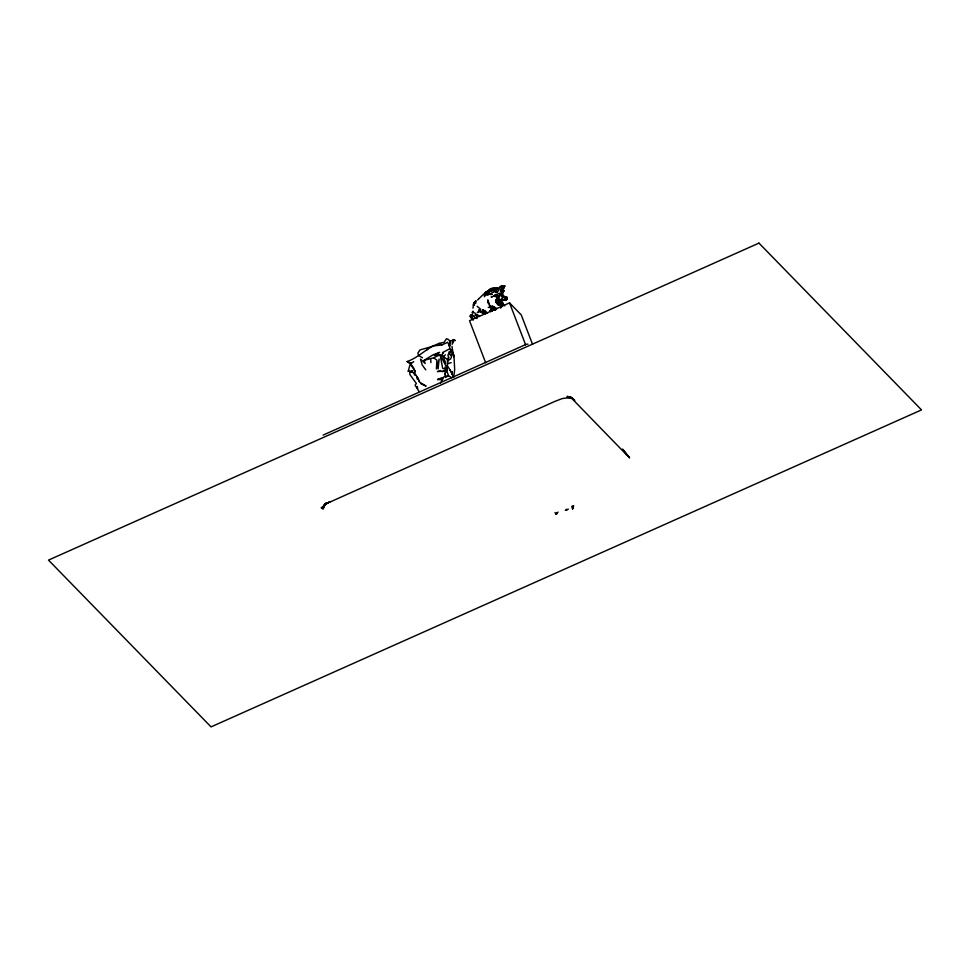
<?xml version="1.0" encoding="UTF-8"?>
<svg xmlns="http://www.w3.org/2000/svg" width="970" height="970" viewBox="0 0 970 970"><rect width="100%" height="100%" fill="white"/><g stroke="black" fill="none" stroke-linecap="round" stroke-linejoin="round"><path stroke-width="1.45" d="M495.949 301.161L496.943 297.851M480.708 311.455L479.665 311.734L482.72 311.576L485.63 313.892M500.071 293.328L500.047 294.868L502.411 292.31M475.821 303.258L475.7 301.415C474.403 301.427 472.536 304.835 473.918 305.053L473.214 305.017M502.86 303.477L502.763 305.441L502.169 302.713L499.611 303.61C502.23 303.962 500.629 301.815 502.593 302.676L502.86 303.477L502.169 302.713L501.587 303.84M496.131 292.479L497.586 291.727C499.211 289.315 500.932 284.513 504.812 286.017L500.508 290.406M452.032 374.347L452.238 371.498L451.899 374.299M490.735 311.77L489.729 310.873L492.129 308.46L495.221 309.491L494.785 310.206M478.186 312.473L479.968 310.533L477.288 312.546M472.984 308.157L473.421 305.344M500.096 294.359L502.411 294.589L502.508 295.814L502.751 293.813L501.829 293.049L500.096 294.359L501.417 294.844L502.751 293.813M451.874 377.876L448.467 375.693L447.134 371.692L447.206 365.387L451.026 371.801M501.866 305.974L500.605 308.096M495.961 299.851L497.004 303.634L495.997 302.216L497.355 299.803M497.004 303.634L496.446 301.791L497.925 298.02M506.352 296.735L507.104 299.39L502.715 300.373M438.088 368.939L439.155 359.07L436.403 368.939L436.888 360.222L433.699 357.784L424.132 360.331L425.175 363.507L420.495 359.094L422.229 365.023L425.769 369.861M503.612 291.388L503.806 290.418L502.399 289.848L503.612 291.388L502.909 292.079M449.898 345.744L450.456 341.028L454.287 339.718L455.221 340.628L453.232 339.621L452.093 344.362M502.399 295.717L502.411 294.589M499.586 294.055C499.78 291.618 499.756 295.11 498.847 293.51L494.263 295.498M448.673 360.488L442.235 355.626L442.672 352.522L449.583 348.861M453.984 375.002L454.675 369.703L453.924 354.668M447.17 365.945L448.637 357.19L447.885 355.105L450.759 350.885L448.94 345.381L450.456 341.028M484.588 293.267L491.002 288.551L497.537 287.92L494.3 289.06L493.827 288.223L494.3 289.06L496.895 287.714M501.066 307.041L501.551 305.586L500.653 305.235L501.429 306.423L502.23 305.914L501.563 305.004L498.289 304.798L501.72 304.301L500.374 303.367M486.479 313.116L483.133 313.237L479.968 310.533M493.548 296.25L495.258 295.28L498.459 295.923M475.591 301.027L475.991 300.615M572.348 506.595L572.591 508.935L573.052 506.134L572.591 508.935M500.932 299.56L500.156 301.415L497.78 299.863M440.586 370.528L437.446 371.607L444.296 371.025L446.054 369.449L446.515 367.048L440.089 354.753L434.293 355.469L439.628 352.353L432.947 354.874L424.132 360.331M485.23 294.528L485.073 292.94L485.982 292.297L484.248 295.389M501.078 290.212L501.211 289.484M504.812 299.33L500.071 301.197L499.926 301.888L501.017 301.476L500.738 302.749M450.759 350.885C451.014 353.626 452.772 359.47 448.892 359.773M500.241 300.494L499.586 299.633M501.09 290.115L502.618 287.617M445.751 377.5L444.878 373.935L446.928 368.964L446.746 366.272M501.466 298.53L503.636 296.917L504.497 297.523M499.235 300.894L499.914 300.154M417.209 379.052L416.409 375.523L413.984 373.486L415.196 373.074L408.237 371.231L409.74 365.569L411.001 364.417L407.121 361.531C420.349 357.033 429.698 344.301 443.945 342.422L446.503 338.724L448.589 339.536L450.589 342.458M497.44 296.687L497.258 295.474M324.817 505.249L321.349 507.892L324.817 505.249L325.314 503.466L322.986 509.08L325.059 504.364L322.185 508.559L325.896 502.993M492.178 308.314L495.573 310.085L489.801 307.623M474.354 304.628L475.7 301.415M427.297 349.733L427.928 347.684L433.153 345.987L442.041 344.908L447.606 342.277L449.85 346.217M473.578 304.495L474.16 305.21M488.662 303.525L487.74 299.9L490.226 306.969L494.773 307.684M496.725 295.777L496.119 295.268M447.231 361.095L448.637 357.19M487.146 295.013L488.698 294.492L487.037 294.286M502.084 288.951L503.357 288.745L504.812 286.017M558.053 512.099L555.883 513.991L557.035 512.803M440.61 383.065L444.03 376.663L448.467 375.693M498.156 297.766L498.653 296.541M444.878 373.935L446.928 368.964L446.054 369.449L442.659 368.333L440.089 354.753L433.699 357.784M475.918 317.845L476.416 316.656L477.01 318.621M484.406 312.886L485.194 312.595L483.133 313.237L483.969 312L484.818 312.195M487.643 294.456L486.794 294.468L487.231 293.437L484.309 296.723M506.231 300.009L506.91 297.669L506.134 297.329M452.711 343.271L454.287 339.718L452.444 341.088M491.826 309.127L491.984 307.745L491.196 307.357M491.353 291.121L495.379 288.563L491.099 290.697L486.794 294.468M496.494 299.718L497.537 296.323M479.907 311.224L480.635 310.764L480.708 311.746M499.974 300.651L500.302 300.13M501.526 293.655L501.829 293.049L500.726 293.91L501.829 293.049M573.707 505.806L572.967 507.528M502.702 285.75L504.412 286.768L503.357 288.745L502.424 287.908L503.539 288.017M498.434 304.083L498.01 303.331L499.889 301.221L498.665 299.451M491.426 309.745L491.802 307.914M502.06 306.556L501.551 305.586M500.859 302.24L501.357 300.785L500.071 301.197M488.165 294.553L488.553 293.413M498.374 303.173L499.453 302.07M473.19 320.161L469.747 316.075L471.384 314.947C472.244 313.94 474.585 317.651 472.572 315.383L471.323 315.517L473.251 319.372M492.772 307.575L492.554 308.921L491.863 308.666M500.265 287.314L500.823 286.405L503.818 285.713M503.806 290.418L501.745 292.067L503.709 291.17M472.669 313.274L472.063 312.582L472.948 311.176L473.19 311.794M496.058 295.426L495.076 295.377M499.95 287.654L500.823 286.405L503.2 286.101M556.465 514.209L557.18 513.263M501.272 302.434L499.817 304.289M502.763 296.359L504.921 296.711L503.394 296.893M484.127 293.68L478.513 299.015M501.781 299.196L502.86 297.826M497.622 304.725L499.623 305.332M497.925 288.648L493.512 292.079M473.918 303.331L475.154 302.373L474.403 302.737M498.895 297.305L497.27 296.335L497.307 297.972M492.918 290.309L494.312 288.745M477.749 314.498L476.779 315.589L475.021 314.935M487.558 294.383L489.013 292.807L487.486 293.631M501.138 295.583L502.581 295.85M324.368 505.6L327.169 502.763L323.701 505.418L330.042 501.635L326.587 503.551L555.337 401.204L562.394 398.524L570.99 397.542L566.965 397.215L571.779 398.076L567.207 396.318L572.567 398.597L570.008 397.009M501.926 288.175L501.441 288.66L502.424 287.908M477.628 299.997L478.44 299.196M500.823 286.405L490.08 294.237L491.814 294.055M497.101 289.557L493.597 291.97M445.388 354.765L443.096 356.911L445.921 363.289M503.745 295.995C503.115 297.426 499.817 293.74 500.932 295.159M490.165 289.86L491.026 289.06L485.546 292.394M474.5 303.392L474.985 301.779M494.651 309.988L495.221 309.491L491.996 308.193M492.093 288.345L493.997 288.466M506.534 299.584L507.14 298.978M446.564 376.809L448.176 375.451M502.399 289.848L502.957 290.964M495.646 292.576L497.319 291.727M502.351 288.126L501.648 288.684L502.254 288.514M501.357 300.785L499.926 301.888L499.586 300.615M501.429 306.423L501.987 305.999L501.284 306.083M413.075 367.024L415.366 371.74L409.437 362.598L411.389 363.362L413.766 361.604M506.776 296.965L505.564 297.681M501.429 292.018L502.557 291.267L503.284 291.8M499.732 300.603L498.968 300.882M482.684 311.212L481.799 311.794L482.126 312.764M568.335 509.129L565.292 510.293M323.095 435.106L526.104 344.374M501.332 290.43L500.362 290.867M490.226 306.969L488.237 307.454M495.912 292.176L497.586 291.727M470.874 315.153L471.99 314.522M501.914 288.902L502.654 288.526M473.675 304.907L474.366 304.531M473.772 303.186L475.203 302.507M500.944 304.689L502.278 305.029M493.645 296.105L494.979 295.51M532.542 344.314L521.254 314.911L509.529 302.87L469.528 320.718L485.655 362.731M502.399 290.491L500.581 291.279M441.592 379.719L437.555 379.512L442.344 377.572M505.249 297.269L506.898 297.523M500.969 291.788L502.775 291.764M442.138 371.728L445.63 370.613M447.849 363.714L451.147 362.659M478.707 309.915L480.756 309.333L477.143 306.253M471.068 317.748L471.711 317.578M501.247 286.574L502.411 286.283L501.696 286.271M502.872 300.191L506.061 299.56L505.321 299.742M472.426 315.177L471.129 315.371M437.555 379.512L442.393 378.761M491.923 296.784L491.123 296.893L492.336 296.905M427.928 347.684L419.925 349.94L417.864 353.213L418.713 355.638L422.52 357.736M500.896 295.801L502.278 295.632M408.237 371.231L412.808 370.964L409.861 372.043L409.813 374.444L416.324 383.453L415.099 385.211L419.052 391.492M493.694 288.72L489.959 289.266L491.026 289.06L486.297 292.564L486.588 293.352M489.935 294.456L492.117 294.456M505.673 296.771L503.333 296.299M526.989 344.132L527.971 344.168M504.958 298.772L506.376 298.881M495.852 296.262L493.318 295.947M472.972 312.17L475.482 313.431L476.779 315.589L479.544 316.099M489.729 310.873L492.226 311.249M481.375 312.413L485.291 313.286L484.491 312.449M450.189 354.887L451.438 355.178M503.212 304.677L504.727 305.889M496.846 302.313L496.228 300.87M494.288 296.25L495.9 296.735M491.984 305.768L496.07 308.133M491.935 306.508L494.554 307.332M496.482 302.761L496.009 301.888M414.336 374.832L416.409 375.523M472.426 315.553L471.384 314.947M440.089 354.753L442.284 355.517M497.101 303.44L498.083 303.828M407.121 361.531L411.389 363.362M420.883 383.683L426.072 386.133L419.731 382.216L417.476 377.33M438.876 343.307L442.041 344.908M484.988 293.401L484.685 294.88M569.839 396.96L573.415 399.252L571.209 397.591M493.9 309.624L492.129 308.46L492.554 308.921M497.755 296.893L498.556 297.426L498.447 296.238L498.665 297.123M485.121 312.776L485.958 313.443M497.125 296.286L497.695 297.014L497.27 296.335M501.89 295.971L501.417 294.844M555.883 513.991L555.022 512.487M484.77 311.346L482.672 309.709L483.606 310.8M571.112 397.567L574.774 400.501L570.639 397.009M566.286 509.274L566.941 509.99M486.479 312.522L487.558 313.431L484.806 310.4M496.385 295.583L497.428 296.505M495.428 308.763L496.058 309.333M501.308 295.28L502.387 296.808M570.409 396.997L629.615 457.913L622.51 449.098M496.531 301.803L498.01 303.331M501.175 300.397L502.593 302.676M623.055 449.753L629.057 457.209M480.55 311.394L480.114 310.788M442.672 352.522L443.205 353.286M411.001 364.417L412.529 366.575M495.961 308.472L496.494 309.345M449.825 369.582L453.778 377.439M444.842 367.218L446.054 369.449M572.506 508.013L572.045 506.158M417.245 376.954L419.307 381.501M473.918 315.771L475.009 318.378M509.529 302.87L525.655 344.883M499.32 298.675L500.156 301.415M451.814 349.479L453.657 356.778L451.971 346.387M485.279 293.461L485.461 294.225M488.14 302.203L488.431 303.622M499.429 295.341L499.562 296.396M417.342 386.46L417.573 388.776M430.644 358.73L430.935 362.622M500.944 294.322L500.981 294.941M449.122 351.746L449.219 354.014M479.701 310.994L478.913 310.788L479.701 310.994M489.498 305.174L490.092 306.678L489.498 305.174M758.964 243.106L48.5 560.102L211.036 726.894L921.5 409.898L758.964 243.106"/></g></svg>
